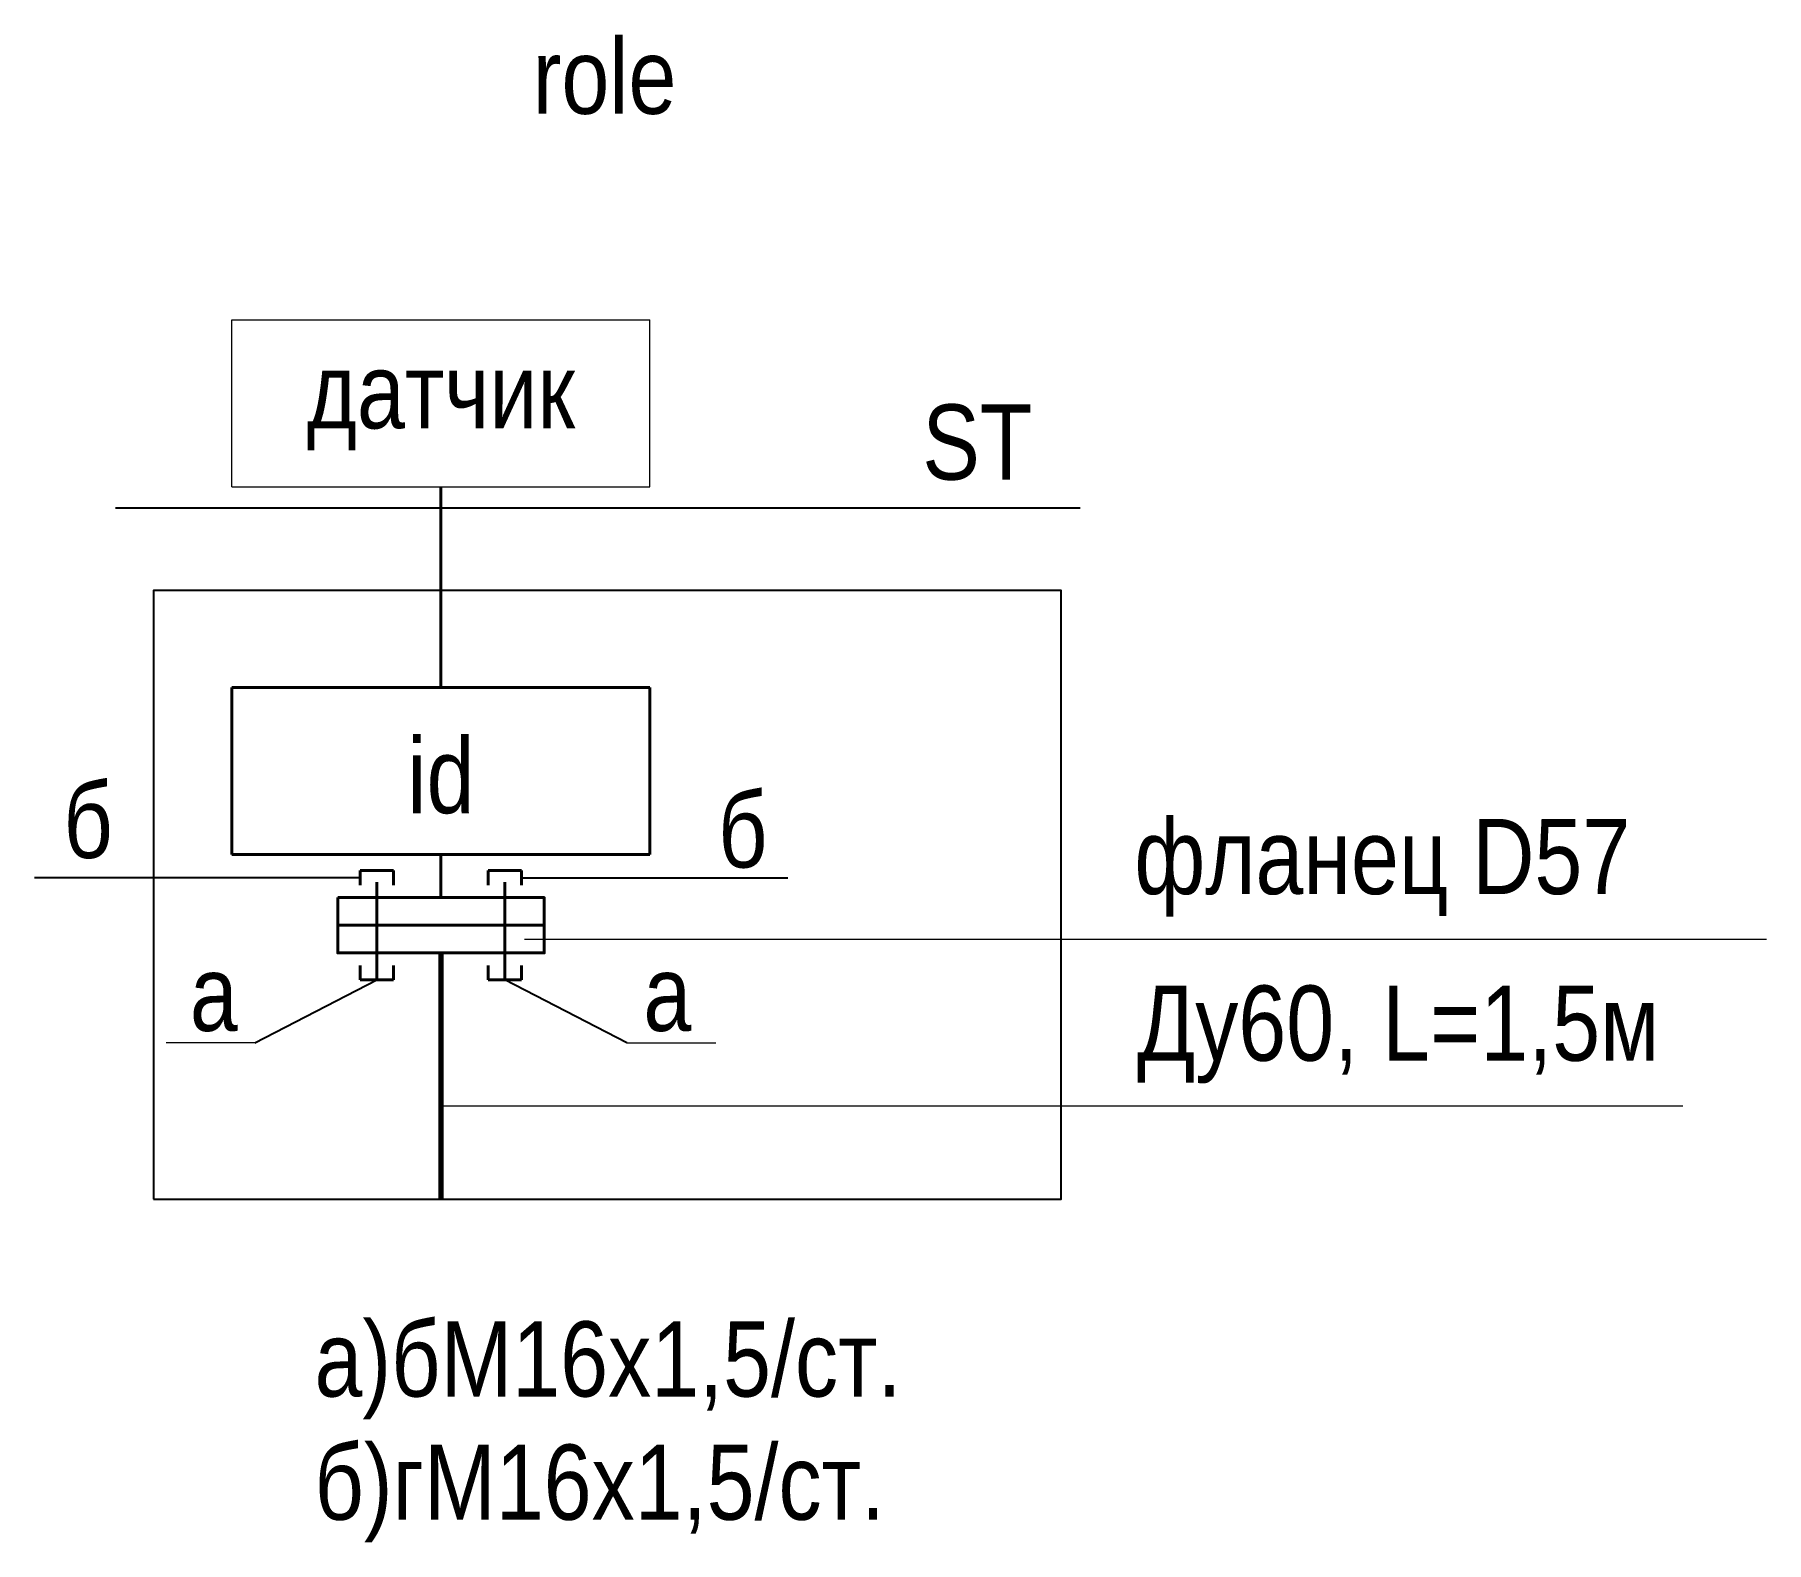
# Model space of a CAD drawing. Header units: millimetres. Extents: x 26.4 to 67.8, y -41.6 to -5.5.
import ezdxf

# ---------------------------------------------------------------- set-up
doc = ezdxf.new("R2010")
doc.units = ezdxf.units.MM
doc.header["$MEASUREMENT"] = 0
for name, color, linetype, lineweight in [('id_params_Ном._пера__1', 7, 'Continuous', 15), ('id_static_Ном._пера__1', 7, 'Continuous', 15), ('id_static_Ном._пера__21', 7, 'Continuous', 40), ('id_static_Ном._пера__41', 7, 'Continuous', 70)]:
    doc.layers.add(name, color=color, linetype=linetype, lineweight=lineweight)
doc.styles.add('СГЕНЕРИР_СТИЛЬ_1', font='ARIALN.TTF')

msp = doc.modelspace()

# ---------------------------------------------------------------- linework, layer by layer
for p, q in [((28.295, -16.795), (51.379, -16.795)), ((34.154, -25.653), (26.363, -25.653)), ((38.015, -25.653), (44.386, -25.653)), ((31.633, -29.602), (34.553, -28.095)), ((40.536, -29.602), (37.616, -28.095))]:
    msp.add_line(p, q)
msp.add_lwpolyline([(29.205, -33.341), (50.929, -33.341), (50.929, -18.772), (29.205, -18.772)], close=True)
at = {"layer": 'id_static_Ном._пера__1', "color": 7, "linetype": 'Continuous', "lineweight": 15}
for p, q in [((31.084, -12.295), (41.084, -12.295)), ((31.084, -16.295), (31.084, -12.295)), ((41.084, -16.295), (41.084, -12.295)), ((31.084, -16.295), (41.084, -16.295)), ((38.087, -27.118), (67.8, -27.118)), ((31.633, -29.602), (29.508, -29.602)), ((40.536, -29.602), (42.661, -29.602)), ((36.084, -31.107), (65.797, -31.107))]:
    msp.add_line(p, q, dxfattribs=at)
at = {"layer": 'id_static_Ном._пера__21', "color": 7, "linetype": 'Continuous', "lineweight": 40}
for p, q in [((36.084, -16.295), (36.084, -17.353)), ((36.084, -17.353), (36.084, -21.091)), ((31.084, -21.091), (41.084, -21.091)), ((31.084, -25.091), (31.084, -21.091)), ((41.084, -25.091), (41.084, -21.091)), ((31.084, -25.091), (41.084, -25.091)), ((36.084, -25.091), (36.084, -26.125))]:
    msp.add_line(p, q, dxfattribs=at)
at = {"layer": 'id_static_Ном._пера__21'}
for p, q in [((34.154, -25.826), (34.154, -25.479)), ((34.154, -25.479), (34.953, -25.479)), ((34.953, -25.826), (34.953, -25.479)), ((37.216, -25.826), (37.216, -25.479)), ((37.216, -25.479), (38.015, -25.479)), ((38.015, -25.826), (38.015, -25.479)), ((34.553, -25.751), (34.553, -28.095)), ((37.616, -25.751), (37.616, -28.095)), ((34.154, -27.747), (34.154, -28.095)), ((34.953, -27.747), (34.953, -28.095)), ((37.216, -27.747), (37.216, -28.095)), ((38.015, -27.747), (38.015, -28.095)), ((34.154, -28.095), (34.953, -28.095)), ((37.216, -28.095), (38.015, -28.095))]:
    msp.add_line(p, q, dxfattribs=at)
at = {"layer": 'id_static_Ном._пера__21', "color": 7, "linetype": 'Continuous', "lineweight": 40}
for points in [[(33.614, -26.125), (38.555, -26.125), (38.555, -26.787), (33.614, -26.787)], [(33.614, -26.787), (38.555, -26.787), (38.555, -27.449), (33.614, -27.449)]]:
    msp.add_lwpolyline(points, close=True, dxfattribs=at)
at = {"layer": 'id_static_Ном._пера__41', "color": 7, "linetype": 'Continuous', "lineweight": 70}
msp.add_line((36.084, -27.449), (36.084, -33.341), dxfattribs=at)

# ---------------------------------------------------------------- texts
at = {"layer": 'id_params_Ном._пера__1', "color": 7, "linetype": 'Continuous', "lineweight": 15, "char_height": 1.8, "attachment_point": 2, "style": 'СГЕНЕРИР_СТИЛЬ_1'}
for s, insert, width in [('\\A1;role', (40, -5.563), 30), ('\\A1;датчик', (36.084, -13.094), 1.31992), ('\\A1;id', (36.084, -22.303), 1.31992)]:
    msp.add_mtext(s, dxfattribs=dict(at, insert=insert, width=width))
at = {"layer": 'id_params_Ном._пера__1', "color": 7, "linetype": 'Continuous', "lineweight": 15, "insert": (47.605, -14.319), "char_height": 1.8, "attachment_point": 1, "style": 'СГЕНЕРИР_СТИЛЬ_1'}
msp.add_mtext('\\A1;ST', dxfattribs=at)
at = {"layer": 'id_static_Ном._пера__1', "color": 7, "linetype": 'Continuous', "lineweight": 15, "char_height": 1.8, "attachment_point": 1, "style": 'СГЕНЕРИР_СТИЛЬ_1'}
for s, insert in [('\\A1;б', (27.052, -23.375)), ('\\A1;б', (42.717, -23.603)), ('\\A1;фланец D57', (52.677, -24.24)), ('\\A1;а', (30.078, -27.515)), ('\\A1;а', (40.929, -27.515)), ('\\A1;Ду60, L=1,5м', (52.738, -28.229))]:
    msp.add_mtext(s, dxfattribs=dict(at, insert=insert))
at = {"layer": 'id_static_Ном._пера__1', "color": 7, "linetype": 'Continuous', "lineweight": 15, "insert": (33.06, -36.267), "char_height": 1.8, "attachment_point": 1, "line_spacing_factor": 0.98287, "style": 'СГЕНЕРИР_СТИЛЬ_1'}
msp.add_mtext('\\A1;а)бМ16х1,5/ст.\\Pб)гМ16х1,5/ст.', dxfattribs=at)

doc.saveas('drawing.dxf')
